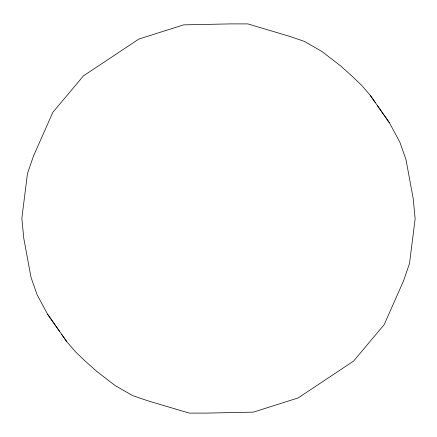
<?xml version="1.0" encoding="UTF-8"?>
<svg xmlns="http://www.w3.org/2000/svg" width="437" height="437" viewBox="0 0 437 437"><rect width="100%" height="100%" fill="white"/><g stroke="black" fill="none" stroke-linecap="round" stroke-linejoin="round"><path stroke-width="0.66" d="M370.188 95.288L361.536 85.215L352.096 76.18L340.434 65.741L321.927 51.49L304.409 41.406L289.07 36.178L247.823 23.904L230.692 23.888L183.595 24.871L138.879 39.051L83.467 75.863L52.828 112.347L33.48 156.064L27.487 173.494L21.85 218.265L23.795 238.4L30.989 277.293L37.112 294.735L47.557 314.192L66.812 341.712L75.464 351.785L84.904 360.82L96.566 371.259L115.073 385.51L132.591 395.594L147.93 400.822L189.177 413.096L206.308 413.112L253.405 412.129L298.121 397.949L353.533 361.137L384.172 324.653L403.52 280.936L409.513 263.506L415.15 218.735L413.205 198.6L406.011 159.707L399.888 142.265L389.443 122.808L370.188 95.288L375.383 102.657M61.617 334.343L66.812 341.712M377.464 105.721L389.443 122.808M47.557 314.192L59.536 331.279"/></g></svg>
